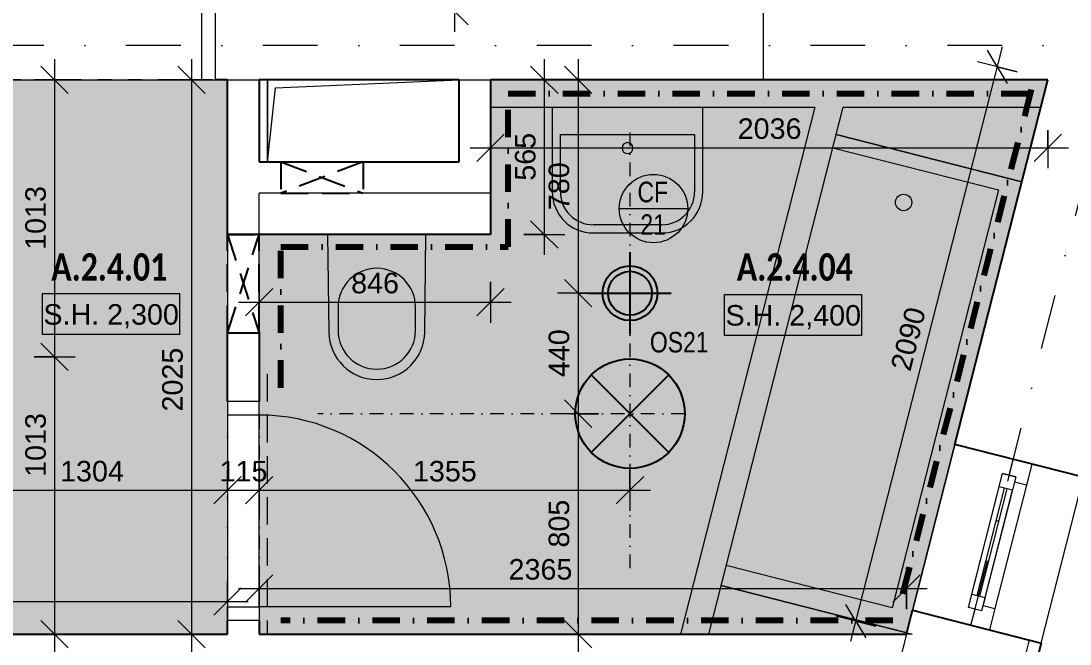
# Model space of a CAD drawing. Header units: millimetres. Extents: x -2015 to 46090, y -3604 to 14301.
# Drawn here: x 19349 to 23181, y 4664 to 6939 of the extents above; entities that cross this region are included whole.
import ezdxf

# ---------------------------------------------------------------- set-up
doc = ezdxf.new("R2010")
doc.units = ezdxf.units.MM
for name, pattern in [('ABMV_DashDot_2_2mm-S0_6mm', [110, 50, -30, 0, -30]), ('HA_Dash_3mm-S1mm', [150, 100, -50]), ('HA_DashDot_10mm-S3mm', [500, 200, -150, 0, -150]), ('HA_DashDot_2_2mm-S0_6mm', [110, 50, -30, 0, -30]), ('HA_DashDot_4mm-S1mm', [200, 100, -50, 0, -50])]:
    doc.linetypes.add(name, pattern=pattern)
for name, color, linetype, lineweight in [('-UNDERLAY_A-FLOR-____-OTLN', 9, 'Continuous', 9), ('-UNDERLAY_A-GENM-____-OTLN', 9, 'Continuous', 9), ('-UNDERLAY_I-WALL-____-OTLN', 9, 'Continuous', 9), ('-UNDERLAY_P-SANR-FIXT-OTLN', 9, 'Continuous', 9), ('A-____-____-DIMS', 9, 'Continuous', 5), ('A-____-____-DIMS-50', 9, 'Continuous', 5), ('A-AREA-____-IDEN', 9, 'Continuous', 9), ('A-CLNG-____-IDEN', 9, 'Continuous', 9), ('A-CLNG-____-PATT', 9, 'Continuous', 9), ('A-DETL-____-OTLN', 9, 'Continuous', 25), ('A-DETL-GENF-OTLN', 9, 'Continuous', 9), ('A-DOOR-____-MCUT', 9, 'HA_DashDot_2_2mm-S0_6mm', 9), ('A-DOOR-____-OTLN', 9, 'Continuous', 9), ('A-DOOR-FRAM-OTLN', 9, 'Continuous', 9), ('A-FLOR-____-OTLN', 9, 'Continuous', 9), ('A-GENM-____-HDLN', 9, 'HA_Dash_3mm-S1mm', 9), ('A-GENM-____-MCUT', 9, 'Continuous', 25), ('A-GENM-____-OTLN', 9, 'Continuous', 9), ('A-GLAZ-____-MCUT', 9, 'Continuous', 5), ('A-GLAZ-____-OTLN', 9, 'Continuous', 5), ('A-WALL-____-MCUT', 9, 'Continuous', 9), ('A-WALL-____-OTLN', 9, 'Continuous', 9), ('E-LITE-EQPM-IDEN', 9, 'Continuous', 9), ('E-LITE-EQPM-OTLN', 9, 'Continuous', 9), ('G-____-____-DIMS', 9, 'Continuous', 5), ('I-WALL-____-MCUT', 9, 'Continuous', 25), ('I-WALL-____-OTLN', 9, 'Continuous', 9), ('M-HVAC-CDFF-OTLN', 9, 'Continuous', 9), ('S-GRID-____-OTLN', 9, 'Continuous', 5)]:
    doc.layers.add(name, color=color, linetype=linetype, lineweight=lineweight)
doc.styles.add('Arial_1', font='arial.ttf', dxfattribs={"height": 75})
doc.styles.add('Arial_2', font='arial.ttf', dxfattribs={"width": 0.8, "height": 75})
doc.styles.add('Calibri_B', font='calibrib.ttf', dxfattribs={"width": 0.8, "height": 100})
doc.dimstyles.new('Inner_Dimensions', dxfattribs={"dimscale": 304.8, "dimtxt": 76.519455, "dimasz": 0.328084, "dimexe": 0.246063, "dimexo": 0.0625, "dimgap": 0.032808, "dimtad": 1, "dimdec": 0, "dimzin": 0, "dimdsep": 46, "dimtxsty": 'Arial_1', "dimblk1": 'OBLIQUE', "dimblk2": 'OBLIQUE', "dimsah": 1, "dimcen": 0.09, "dimdle": 0.246063, "dimazin": 0, "dimtfac": 1, "dimtdec": 4, "dimtix": 1, "dimtmove": 0, "dimatfit": 3, "dimfxl": 0.246063, "dimfxlon": 1, "dimtvp": 1, "dimtolj": 1, "dimtzin": 0, "dimlwd": 9, "dimlwe": 9, "dimarcsym": 2})
doc.dimstyles.new('Inner_Dimensions_1', dxfattribs={"dimscale": 304.8, "dimtxt": 76.519455, "dimasz": 0.328084, "dimexe": 0.246063, "dimexo": 0.0625, "dimgap": 0.032808, "dimtad": 1, "dimdec": 0, "dimzin": 0, "dimdsep": 46, "dimtxsty": 'Arial_1', "dimblk1": 'OBLIQUE', "dimblk2": 'OBLIQUE', "dimsah": 1, "dimcen": 0.09, "dimdle": 0.246063, "dimazin": 0, "dimtfac": 1, "dimtdec": 4, "dimtix": 1, "dimtmove": 2, "dimatfit": 3, "dimfxl": 0.246063, "dimfxlon": 1, "dimtvp": 1, "dimtolj": 1, "dimtzin": 0, "dimlwd": 9, "dimlwe": 9, "dimarcsym": 2})

# ---------------------------------------------------------------- blocks, each defined once
blk = doc.blocks.new('ABMV_Toilet_WallHung - Default-2226544-DSP_2NP-A')
at = {"layer": '-UNDERLAY_A-GENM-____-OTLN'}
for p, q in [((-50, 432.3), (-54.6, 75)), ((-16.3, 426.2), (-16.3, 340.3)), ((266.3, 340.3), (266.3, 426.2)), ((304.6, 75), (300, 432.3)), ((-54.6, 75), (304.6, 75))]:
    blk.add_line(p, q, dxfattribs=at)
for centre, radius, start, end in [((125, 430.1), 175, 0.7323, 179.2677), ((125, 426.2), 141.3, 0, 180), ((125, 340.3), 141.3, 180, 360)]:
    blk.add_arc(centre, radius, start, end, dxfattribs=at)
blk = doc.blocks.new('ABMV_WashBasin_Generic - 550x460-1481868-DSP_2NP-A')
at = {"layer": '-UNDERLAY_P-SANR-FIXT-OTLN', "color": 254}
for p, q in [((250, 510), (0, 510)), ((0, 480), (250, 480)), ((-150, 360), (-150, 50)), ((-120, 150), (-120, 360)), ((370, 360), (370, 150)), ((400, 50), (400, 360)), ((370, 150), (-120, 150))]:
    blk.add_line(p, q, dxfattribs=at)
for centre, radius, start, end in [((0, 360), 150, 90, 180), ((250, 360), 150, 360, 90), ((0, 360), 120, 90, 180), ((250, 360), 120, 360, 90), ((125, 200), 20, 90, 270), ((125, 200), 20, 270, 90)]:
    blk.add_arc(centre, radius, start, end, dxfattribs=at)
blk = doc.blocks.new('ABMV_Bathtub_Generic - 800x1700-1419995-DSP_2NP-A')
at = {"layer": '-UNDERLAY_P-SANR-FIXT-OTLN', "color": 254}
for p, q in [((0, 0), (0, 1700)), ((0, 1700), (700, 1700)), ((0, 1700), (700, 1700)), ((0, 1700), (0, 0)), ((75, 50), (75, 1625)), ((75, 1625), (700, 1625)), ((75, 1625), (700, 1625)), ((75, 50), (75, 1625)), ((700, 50), (75, 50)), ((700, 50), (75, 50)), ((700, 0), (0, 0)), ((700, 0), (0, 0))]:
    blk.add_line(p, q, dxfattribs=at)
blk.add_circle((400, 180), 30, dxfattribs=at)
blk = doc.blocks.new('HA_DR_Single_Swing_Solid - In_BJ_700x2100-2215784-DSP_2NP-A')
at = {"layer": 'A-DOOR-____-MCUT'}
for p, q in [((-350, 57.5), (350, 57.5)), ((-350, -57.5), (350, -57.5))]:
    blk.add_line(p, q, dxfattribs=at)
at = {"layer": 'A-DOOR-____-OTLN', "lineweight": 5}
blk.add_line((350, 757.5), (350, 57.5), dxfattribs=at)
blk.add_arc((350, 57.5), 700, 90, 180, dxfattribs=at)
at = {"layer": 'A-DOOR-FRAM-OTLN'}
for p, q in [((-400, 57.5), (-400, -57.5)), ((-350, 57.5), (-400, 57.5)), ((-350, 57.5), (-350, -57.5)), ((350, 57.5), (-350, 57.5)), ((350, -57.5), (350, 57.5)), ((350, 57.5), (400, 57.5)), ((400, 57.5), (400, -57.5)), ((-400, -57.5), (-350, -57.5)), ((-350, -57.5), (350, -57.5)), ((400, -57.5), (350, -57.5))]:
    blk.add_line(p, q, dxfattribs=at)
blk = doc.blocks.new('HA_DR_Single_Swing_Solid - In_BJ_800x2100-2215794-DSP_2NP-A')
at = {"layer": 'A-DOOR-____-MCUT'}
for p, q in [((-400, 125), (400, 125)), ((-400, -125), (400, -125))]:
    blk.add_line(p, q, dxfattribs=at)
at = {"layer": 'A-DOOR-____-OTLN', "lineweight": 5}
blk.add_line((400, -925), (400, -125), dxfattribs=at)
blk.add_arc((400, -125), 800, 180, 270, dxfattribs=at)
at = {"layer": 'A-DOOR-FRAM-OTLN'}
for p, q in [((-400, 125), (-450, 125)), ((-450, 125), (-450, -125)), ((400, 125), (-400, 125)), ((-400, 125), (-400, -125)), ((400, -125), (400, 125)), ((400, 125), (450, 125)), ((450, 125), (450, -125)), ((-450, -125), (-400, -125)), ((-400, -125), (400, -125)), ((450, -125), (400, -125))]:
    blk.add_line(p, q, dxfattribs=at)
blk = doc.blocks.new('HA_WD_SinglePanel - 625x1000-2168130-DSP_2NP-A')
at = {"layer": 'A-GLAZ-____-MCUT'}
for p, q in [((-312.5, 70), (-232.5, 70)), ((-232.5, 70), (-232.5, 25)), ((232.5, 25), (232.5, 70)), ((232.5, 70), (312.5, 70)), ((-252.5, 0), (-312.5, 0)), ((-252.5, -25), (-252.5, 25)), ((-252.5, 25), (-202.5, 25)), ((-202.5, 25), (-202.5, -25)), ((202.5, 5), (-202.5, 5)), ((202.5, -25), (202.5, 25)), ((202.5, 25), (252.5, 25)), ((252.5, 25), (252.5, -25)), ((312.5, 0), (252.5, 0)), ((-202.5, -25), (-252.5, -25)), ((202.5, -5), (-202.5, -5)), ((252.5, -25), (202.5, -25))]:
    blk.add_line(p, q, dxfattribs=at)
at = {"layer": 'A-GLAZ-____-OTLN'}
for p, q in [((-232.5, 70), (232.5, 70)), ((-252.5, 25), (-252.5, -25)), ((-252.5, 25), (252.5, 25)), ((202.5, 25), (-202.5, 25)), ((252.5, 25), (252.5, -25)), ((252.5, -25), (-252.5, -25)), ((202.5, -25), (-202.5, -25))]:
    blk.add_line(p, q, dxfattribs=at)
blk = doc.blocks.new('HA_GM_Shaft_Rectangle - Default-2099742-DSP_2NP-A')
at = {"layer": 'A-DETL-GENF-OTLN'}
for p, q in [((30, -30), (700, 0)), ((0, -300), (30, -30))]:
    blk.add_line(p, q, dxfattribs=at)
at = {"layer": 'A-GENM-____-OTLN'}
for p, q in [((0, -300), (0, 0)), ((0, 0), (700, 0)), ((700, 0), (700, -300)), ((700, -300), (0, -300))]:
    blk.add_line(p, q, dxfattribs=at)
blk = doc.blocks.new('HA_LF_GenericSymbol - OS21_KOUPELNY-2042398-DSP_2NP-A')
at = {"layer": 'E-LITE-EQPM-OTLN', "color": 11, "lineweight": 25}
for p, q in [((141.4, 141.4), (-141.4, -141.4)), ((-141.4, 141.4), (141.4, -141.4))]:
    blk.add_line(p, q, dxfattribs=at)
blk.add_circle((0, 0), 200, dxfattribs=at)
blk = doc.blocks.new('HA_GM_Tiling_LineBased - Generic Tiles-2138845-DSP_2NP-A')
at = {"layer": 'A-GENM-____-OTLN', "linetype": 'HA_DashDot_4mm-S1mm', "lineweight": 80}
blk.add_line((50, -50), (565, -50), dxfattribs=at)
blk = doc.blocks.new('HA_GM_Tiling_LineBased - Generic Tiles-1823826-DSP_2NP-A')
at = {"layer": 'A-GENM-____-OTLN', "linetype": 'HA_DashDot_4mm-S1mm', "lineweight": 80}
blk.add_line((50, -50), (880, -50), dxfattribs=at)
blk = doc.blocks.new('HA_GM_Tiling_LineBased - Generic Tiles-2138844-DSP_2NP-A')
at = {"layer": 'A-GENM-____-OTLN', "linetype": 'HA_DashDot_4mm-S1mm', "lineweight": 80}
blk.add_line((-50, -50), (510, -50), dxfattribs=at)
blk = doc.blocks.new('HA_GM_Tiling_LineBased - Generic Tiles-1744148-DSP_2NP-A')
at = {"layer": 'A-GENM-____-OTLN', "linetype": 'HA_DashDot_4mm-S1mm', "lineweight": 80}
blk.add_line((50, -50), (1971.5, -50), dxfattribs=at)
blk = doc.blocks.new('HA_GM_Tiling_LineBased - Generic Tiles-1744313-DSP_2NP-A')
at = {"layer": 'A-GENM-____-OTLN', "linetype": 'HA_DashDot_4mm-S1mm', "lineweight": 80}
blk.add_line((50, -50), (2039.8, -50), dxfattribs=at)
blk = doc.blocks.new('HA_GM_Tiling_LineBased - Generic Tiles-1744473-DSP_2NP-A')
at = {"layer": 'A-GENM-____-OTLN', "linetype": 'HA_DashDot_4mm-S1mm', "lineweight": 80}
blk.add_line((50, -50), (2285, -50), dxfattribs=at)
blk = doc.blocks.new('TB_Porotherm KP11_5_1000mm - TB_Porotherm KP11_5_1000mm-V5-DSP_2NP-A')
at = {"layer": 'A-GENM-____-HDLN'}
blk.add_line((-500, 57.5), (450, 57.5), dxfattribs=at)
blk = doc.blocks.new('HA_VZT_GenericSymbol - Default-2029965-DSP_2NP-A')
at = {"layer": 'M-HVAC-CDFF-OTLN', "color": 92, "lineweight": 25}
for p, q in [((0, 150), (0, -150)), ((-150, 0), (150, 0))]:
    blk.add_line(p, q, dxfattribs=at)
for radius in [100, 80]:
    blk.add_circle((0, 0), radius, dxfattribs=at)
blk = doc.blocks.new('HA_GM_Opening_Rectangle_WallBased - Default-2135490-DSP_2NP-A')
at = {"layer": 'A-GENM-____-MCUT', "linetype": 'HA_Dash_3mm-S1mm'}
for p, q in [((305, 57.5), (-55, -57.5)), ((-55, 57.5), (305, -57.5)), ((-55, 57.5), (-55, -57.5)), ((-55, 57.5), (305, 57.5)), ((305, 57.5), (305, -57.5)), ((-55, -57.5), (305, -57.5))]:
    blk.add_line(p, q, dxfattribs=at)
blk = doc.blocks.new('HA_GM_Opening_Rectangle_WallBased - Default-2155607-DSP_2NP-A')
at = {"layer": 'A-GENM-____-MCUT', "linetype": 'HA_Dash_3mm-S1mm'}
for p, q in [((275, 57.5), (-25, -57.5)), ((-25, 57.5), (275, -57.5)), ((-25, 57.5), (-25, -57.5)), ((-25, 57.5), (275, 57.5)), ((275, 57.5), (275, -57.5)), ((-25, -57.5), (275, -57.5))]:
    blk.add_line(p, q, dxfattribs=at)
blk = doc.blocks.new('DIMBLOCK39-DSP_2NP-A')
at = {"layer": 'A-____-____-DIMS-50', "lineweight": 9}
for p, q in [((18800, 5300.1), (18800, 5150.1)), ((18800, 5225.1), (18800, 5300.1)), ((20104.1, 5300.1), (20104.1, 5150.1)), ((20104.1, 5225.1), (20104.1, 5300.1)), ((18800, 5225.1), (18850, 5275.1)), ((20104.1, 5225.1), (20154.1, 5275.1)), ((18800, 5225.1), (18750, 5175.1)), ((18800, 5225.1), (20104.1, 5225.1)), ((20104.1, 5225.1), (20054.1, 5175.1))]:
    blk.add_line(p, q, dxfattribs=at)
at = {"layer": 'A-____-____-DIMS-50', "color": 0, "lineweight": 9, "insert": (19492.3, 5332.5), "char_height": 75, "width": 276.883, "attachment_point": 1, "line_spacing_factor": 0.941778, "style": 'Arial_1'}
blk.add_mtext('1304', dxfattribs=at)
blk = doc.blocks.new('_Oblique')
at = {"color": 0, "linetype": 'ByBlock', "lineweight": -2}
blk.add_line((-0.5, -0.5), (0.5, 0.5), dxfattribs=at)
blk = doc.blocks.new('DIMBLOCK40-DSP_2NP-A')
at = {"layer": 'A-____-____-DIMS-50', "lineweight": 9}
for p, q in [((20104.1, 5300.1), (20104.1, 5150.1)), ((20104.1, 5225.1), (20104.1, 5300.1)), ((20219.1, 5300.1), (20219.1, 5150.1)), ((20219.1, 5225.1), (20219.1, 5300.1)), ((20104.1, 5225.1), (20154.1, 5275.1)), ((20219.1, 5225.1), (20269.1, 5275.1)), ((20104.1, 5225.1), (20054.1, 5175.1)), ((20104.1, 5225.1), (20219.1, 5225.1)), ((20219.1, 5225.1), (20169.1, 5175.1))]:
    blk.add_line(p, q, dxfattribs=at)
at = {"layer": 'A-____-____-DIMS-50', "color": 0, "lineweight": 9, "insert": (20075.1, 5332.5), "char_height": 75, "width": 207.662, "attachment_point": 1, "line_spacing_factor": 0.941778, "style": 'Arial_1'}
blk.add_mtext('115', dxfattribs=at)
blk = doc.blocks.new('DIMBLOCK41-DSP_2NP-A')
at = {"layer": 'A-____-____-DIMS-50', "lineweight": 9}
for p, q in [((20219.1, 5300.1), (20219.1, 5150.1)), ((20219.1, 5225.1), (20219.1, 5300.1)), ((21574.1, 5300.1), (21574.1, 5150.1)), ((21574.1, 5225.1), (21574.1, 5300.1)), ((20219.1, 5225.1), (20269.1, 5275.1)), ((21574.1, 5225.1), (21624.1, 5275.1)), ((20219.1, 5225.1), (20169.1, 5175.1)), ((20219.1, 5225.1), (21649.1, 5225.1)), ((21574.1, 5225.1), (21524.1, 5175.1))]:
    blk.add_line(p, q, dxfattribs=at)
at = {"layer": 'A-____-____-DIMS-50', "color": 0, "lineweight": 9, "insert": (20781.3, 5332.5), "char_height": 75, "width": 276.883, "attachment_point": 1, "line_spacing_factor": 0.941778, "style": 'Arial_1'}
blk.add_mtext('1355', dxfattribs=at)
blk = doc.blocks.new('DIMBLOCK49-DSP_2NP-A')
at = {"layer": 'A-____-____-DIMS-50', "lineweight": 9}
for p, q in [((19472.4, 6800), (19472.4, 5712.5)), ((19472.4, 6725), (19422.4, 6775)), ((19547.4, 6725), (19397.4, 6725)), ((19472.4, 6725), (19522.4, 6675)), ((19472.4, 6725), (19547.4, 6725)), ((19472.4, 5712.5), (19422.4, 5762.5)), ((19397.4, 5712.5), (19547.4, 5712.5)), ((19472.4, 5712.5), (19397.4, 5712.5)), ((19472.4, 5712.5), (19522.4, 5662.5))]:
    blk.add_line(p, q, dxfattribs=at)
at = {"layer": 'A-____-____-DIMS-50', "color": 0, "lineweight": 9, "insert": (19365.1, 6103.4), "char_height": 75, "width": 276.883, "attachment_point": 1, "rotation": 90, "line_spacing_factor": 0.941778, "style": 'Arial_1'}
blk.add_mtext('1013', dxfattribs=at)
blk = doc.blocks.new('DIMBLOCK50-DSP_2NP-A')
at = {"layer": 'A-____-____-DIMS-50', "lineweight": 9}
for p, q in [((19472.4, 5712.5), (19422.4, 5762.5)), ((19397.4, 5712.5), (19547.4, 5712.5)), ((19472.4, 5712.5), (19397.4, 5712.5)), ((19472.4, 5712.5), (19472.4, 4625)), ((19472.4, 5712.5), (19522.4, 5662.5)), ((19472.4, 4700), (19422.4, 4750)), ((19547.4, 4700), (19397.4, 4700)), ((19472.4, 4700), (19522.4, 4650)), ((19472.4, 4700), (19547.4, 4700))]:
    blk.add_line(p, q, dxfattribs=at)
at = {"layer": 'A-____-____-DIMS-50', "color": 0, "lineweight": 9, "insert": (19365.1, 5274), "char_height": 75, "width": 276.883, "attachment_point": 1, "rotation": 90, "line_spacing_factor": 0.941778, "style": 'Arial_1'}
blk.add_mtext('1013', dxfattribs=at)
blk = doc.blocks.new('DIMBLOCK79-DSP_2NP-A')
at = {"layer": 'A-____-____-DIMS-50', "lineweight": 9}
for p, q in [((20933, 9262.5), (20883, 9312.5)), ((20858, 9262.5), (21008, 9262.5)), ((20933, 9262.5), (20858, 9262.5)), ((20933, 9262.5), (20933, 6900)), ((20933, 9262.5), (20983, 9212.5)), ((20933, 6975), (20883, 7025)), ((21008, 6975), (20858, 6975)), ((20933, 6975), (20983, 6925)), ((20933, 6975), (21008, 6975))]:
    blk.add_line(p, q, dxfattribs=at)
at = {"layer": 'A-____-____-DIMS-50', "color": 0, "lineweight": 9, "insert": (20825.6, 8003.4), "char_height": 75, "width": 276.883, "attachment_point": 1, "rotation": 90, "line_spacing_factor": 0.941778, "style": 'Arial_1'}
blk.add_mtext('2288', dxfattribs=at)
blk = doc.blocks.new('DIMBLOCK80-DSP_2NP-A')
at = {"layer": 'A-____-____-DIMS-50', "lineweight": 9}
for p, q in [((21384.3, 6800), (21384.3, 5945)), ((21384.3, 6725), (21334.3, 6775)), ((21459.3, 6725), (21309.3, 6725)), ((21384.3, 6725), (21434.3, 6675)), ((21384.3, 6725), (21459.3, 6725)), ((21384.3, 5945), (21334.3, 5995)), ((21459.3, 5945), (21309.3, 5945)), ((21384.3, 5945), (21434.3, 5895)), ((21384.3, 5945), (21459.3, 5945))]:
    blk.add_line(p, q, dxfattribs=at)
at = {"layer": 'A-____-____-DIMS-50', "color": 0, "lineweight": 9, "insert": (21276.9, 6248.5), "char_height": 75, "width": 207.662, "attachment_point": 1, "rotation": 90, "line_spacing_factor": 0.941778, "style": 'Arial_1'}
blk.add_mtext('780', dxfattribs=at)
blk = doc.blocks.new('DIMBLOCK81-DSP_2NP-A')
at = {"layer": 'A-____-____-DIMS-50', "lineweight": 9}
for p, q in [((21384.3, 5945), (21334.3, 5995)), ((21459.3, 5945), (21309.3, 5945)), ((21384.3, 5945), (21384.3, 5505)), ((21384.3, 5945), (21434.3, 5895)), ((21384.3, 5945), (21459.3, 5945)), ((21384.3, 5505), (21334.3, 5555)), ((21459.3, 5505), (21309.3, 5505)), ((21384.3, 5505), (21434.3, 5455)), ((21384.3, 5505), (21459.3, 5505))]:
    blk.add_line(p, q, dxfattribs=at)
at = {"layer": 'A-____-____-DIMS-50', "color": 0, "lineweight": 9, "insert": (21276.9, 5638.5), "char_height": 75, "width": 207.662, "attachment_point": 1, "rotation": 90, "line_spacing_factor": 0.941778, "style": 'Arial_1'}
blk.add_mtext('440', dxfattribs=at)
blk = doc.blocks.new('DIMBLOCK82-DSP_2NP-A')
at = {"layer": 'A-____-____-DIMS-50', "lineweight": 9}
for p, q in [((21384.3, 5505), (21334.3, 5555)), ((21459.3, 5505), (21309.3, 5505)), ((21384.3, 5505), (21384.3, 4625)), ((21384.3, 5505), (21434.3, 5455)), ((21384.3, 5505), (21459.3, 5505)), ((21384.3, 4700), (21334.3, 4750)), ((21459.3, 4700), (21309.3, 4700)), ((21384.3, 4700), (21434.3, 4650)), ((21384.3, 4700), (21459.3, 4700))]:
    blk.add_line(p, q, dxfattribs=at)
at = {"layer": 'A-____-____-DIMS-50', "color": 0, "lineweight": 9, "insert": (21276.9, 5016), "char_height": 75, "width": 207.662, "attachment_point": 1, "rotation": 90, "line_spacing_factor": 0.941778, "style": 'Arial_1'}
blk.add_mtext('805', dxfattribs=at)
blk = doc.blocks.new('Spot Elevations - Generic-448778-DSP_2NP-A')
at = {"layer": 'G-____-____-DIMS', "lineweight": 9}
for p, q in [((-5, 0), (-5, 3)), ((-5, 3), (5, 3)), ((5, 3), (5, 0)), ((5, 0), (-5, 0))]:
    blk.add_line(p, q, dxfattribs=at)
blk = doc.blocks.new('HA_Tag_Ceiling - Group _ Type Mark-1591810-DSP_2NP-A')
at = {"layer": 'A-CLNG-____-IDEN'}
blk.add_line((-2.5, 0), (2.5, 0), dxfattribs=at)
blk.add_circle((0, 0), 2.5, dxfattribs=at)
blk = doc.blocks.new('DIMBLOCK172-DSP_2NP-A')
at = {"layer": 'A-____-____-DIMS-50', "lineweight": 9}
for p, q in [((19972.4, 6800), (19972.4, 4625)), ((19972.4, 6725), (19922.4, 6775)), ((20047.4, 6725), (19897.4, 6725)), ((19972.4, 6725), (20022.4, 6675)), ((19972.4, 6725), (20047.4, 6725)), ((19972.4, 4700), (19922.4, 4750)), ((20047.4, 4700), (19897.4, 4700)), ((19972.4, 4700), (20022.4, 4650)), ((19972.4, 4700), (20047.4, 4700))]:
    blk.add_line(p, q, dxfattribs=at)
at = {"layer": 'A-____-____-DIMS-50', "color": 0, "lineweight": 9, "insert": (19865.1, 5512.9), "char_height": 75, "width": 276.883, "attachment_point": 1, "rotation": 90, "line_spacing_factor": 0.941778, "style": 'Arial_1'}
blk.add_mtext('2025', dxfattribs=at)
blk = doc.blocks.new('DIMBLOCK173-DSP_2NP-A')
at = {"layer": 'A-____-____-DIMS-50', "lineweight": 9}
for p, q in [((17570, 4893.6), (17570, 4743.6)), ((17570, 4818.6), (17570, 4893.6)), ((17570, 4818.6), (17620, 4868.6)), ((20104.1, 4893.6), (20104.1, 4743.6)), ((20104.1, 4818.6), (20104.1, 4893.6)), ((20104.1, 4818.6), (20154.1, 4868.6)), ((17495, 4818.6), (20179.1, 4818.6)), ((17570, 4818.6), (17520, 4768.6)), ((20104.1, 4818.6), (20054.1, 4768.6))]:
    blk.add_line(p, q, dxfattribs=at)
at = {"layer": 'A-____-____-DIMS-50', "color": 0, "lineweight": 9, "insert": (18721.7, 4926), "char_height": 75, "width": 276.883, "attachment_point": 1, "line_spacing_factor": 0.941778, "style": 'Arial_1'}
blk.add_mtext('2534', dxfattribs=at)
blk = doc.blocks.new('DIMBLOCK174-DSP_2NP-A')
at = {"layer": 'A-____-____-DIMS-50', "lineweight": 9}
for p, q in [((20219.1, 4941.5), (20219.1, 4791.5)), ((20219.1, 4866.5), (20219.1, 4941.5)), ((20219.1, 4866.5), (20269.1, 4916.5)), ((22584.1, 4791.5), (22584.1, 4941.5)), ((22584.1, 4866.5), (22634.1, 4916.5)), ((20144.1, 4866.5), (22659.1, 4866.5)), ((20219.1, 4866.5), (20169.1, 4816.5)), ((22584.1, 4866.5), (22534.1, 4816.5)), ((22584.1, 4866.5), (22584.1, 4791.5))]:
    blk.add_line(p, q, dxfattribs=at)
at = {"layer": 'A-____-____-DIMS-50', "color": 0, "lineweight": 9, "insert": (21130.6, 4973.9), "char_height": 75, "width": 276.883, "attachment_point": 1, "line_spacing_factor": 0.941778, "style": 'Arial_1'}
blk.add_mtext('2365', dxfattribs=at)
blk = doc.blocks.new('DIMBLOCK175-DSP_2NP-A')
at = {"layer": 'A-____-____-DIMS-50', "lineweight": 9}
for p, q in [((22380.7, 4674.5), (22934.3, 6844.8)), ((22915.7, 6772.2), (22879.7, 6833)), ((22988.4, 6753.6), (22843.1, 6790.7)), ((22915.7, 6772.2), (22951.8, 6711.4)), ((22915.7, 6772.2), (22988.4, 6753.6)), ((22399.2, 4747.2), (22363.1, 4808)), ((22471.9, 4728.6), (22326.5, 4765.7)), ((22399.2, 4747.2), (22435.3, 4686.4)), ((22399.2, 4747.2), (22471.9, 4728.6))]:
    blk.add_line(p, q, dxfattribs=at)
at = {"layer": 'A-____-____-DIMS-50', "color": 0, "lineweight": 9, "insert": (22524.9, 5674.4), "char_height": 75, "width": 276.883, "attachment_point": 1, "rotation": 75.6901, "line_spacing_factor": 0.941778, "style": 'Arial_1'}
blk.add_mtext('2090', dxfattribs=at)
blk = doc.blocks.new('DIMBLOCK176-DSP_2NP-A')
at = {"layer": 'A-____-____-DIMS-50', "lineweight": 9}
for p, q in [((21065, 6551.4), (21065, 6401.4)), ((21065, 6476.4), (21065, 6551.4)), ((21065, 6476.4), (21115, 6526.4)), ((23100.7, 6541), (23100.7, 6401.4)), ((23100.7, 6476.4), (23100.7, 6541)), ((23100.7, 6476.4), (23150.7, 6526.4)), ((20990, 6476.4), (23175.7, 6476.4)), ((21065, 6476.4), (21015, 6426.4)), ((23100.7, 6476.4), (23050.7, 6426.4))]:
    blk.add_line(p, q, dxfattribs=at)
at = {"layer": 'A-____-____-DIMS-50', "color": 0, "lineweight": 9, "insert": (21967.5, 6583.8), "char_height": 75, "width": 276.883, "attachment_point": 1, "line_spacing_factor": 0.941778, "style": 'Arial_1'}
blk.add_mtext('2036', dxfattribs=at)
blk = doc.blocks.new('DIMBLOCK177-DSP_2NP-A')
at = {"layer": 'A-____-____-DIMS-50', "lineweight": 9}
for p, q in [((20219.1, 5987.2), (20219.1, 5837.2)), ((20219.1, 5912.2), (20219.1, 5987.2)), ((21065, 5987.2), (21065, 5837.2)), ((21065, 5912.2), (21065, 5987.2)), ((20219.1, 5912.2), (20269.1, 5962.2)), ((21065, 5912.2), (21115, 5962.2)), ((20144.1, 5912.2), (21140, 5912.2)), ((20219.1, 5912.2), (20169.1, 5862.2)), ((21065, 5912.2), (21015, 5862.2))]:
    blk.add_line(p, q, dxfattribs=at)
at = {"layer": 'A-____-____-DIMS-50', "color": 0, "lineweight": 9, "insert": (20555.5, 6019.6), "char_height": 75, "width": 207.662, "attachment_point": 1, "line_spacing_factor": 0.941778, "style": 'Arial_1'}
blk.add_mtext('846', dxfattribs=at)
blk = doc.blocks.new('DIMBLOCK178-DSP_2NP-A')
at = {"layer": 'A-____-____-DIMS-50', "lineweight": 9}
for p, q in [((21261.1, 6800), (21261.1, 6085)), ((21261.1, 6725), (21211.1, 6775)), ((21336.1, 6725), (21186.1, 6725)), ((21261.1, 6725), (21311.1, 6675)), ((21261.1, 6725), (21336.1, 6725)), ((21261.1, 6160), (21211.1, 6210)), ((21186.1, 6160), (21336.1, 6160)), ((21261.1, 6160), (21186.1, 6160)), ((21261.1, 6160), (21311.1, 6110))]:
    blk.add_line(p, q, dxfattribs=at)
at = {"layer": 'A-____-____-DIMS-50', "color": 0, "lineweight": 9, "insert": (21153.8, 6356), "char_height": 75, "width": 207.662, "attachment_point": 1, "rotation": 90, "line_spacing_factor": 0.941778, "style": 'Arial_1'}
blk.add_mtext('565', dxfattribs=at)

msp = doc.modelspace()

# ---------------------------------------------------------------- hatches: boundary and pattern name
at = {"layer": 'A-CLNG-____-PATT', "lineweight": 5}
h = msp.add_hatch(color=256, dxfattribs=at)
h.paths.add_polyline_path([(20104.1, 4700), (20104.1, 6725), (17570, 6725), (17570, 5605), (17590, 5605), (17590, 4700), (19100, 4700)])
h.paths.add_polyline_path([(18800, 5392.5), (18794.8, 5393.2), (18790, 5395.2), (18785.9, 5398.4), (18782.7, 5402.5), (18780.7, 5407.3), (18780, 5412.5), (18780.7, 5417.7), (18782.7, 5422.5), (18785.9, 5426.7), (18790, 5429.8), (18794.8, 5431.8), (18800, 5432.5), (18805.2, 5431.8), (18810, 5429.8), (18814.1, 5426.7), (18817.3, 5422.5), (18819.3, 5417.7), (18820, 5412.5), (18819.3, 5407.3), (18817.3, 5402.5), (18814.1, 5398.4), (18810, 5395.2), (18805.2, 5393.2)])
msp.add_hatch(color=256, dxfattribs=at).paths.add_polyline_path([(22269.7, 4700), (22584.1, 4700), (23100.7, 6725), (21065, 6725), (21065, 6160), (20219.1, 6160), (20219.1, 4700), (20581.1, 4700)])

# ---------------------------------------------------------------- linework, layer by layer
at = {"layer": '-UNDERLAY_A-FLOR-____-OTLN'}
for p, q in [((23005.6, 6352.1), (22327.3, 6525.1)), ((21907.1, 4877.9), (22604.4, 4700)), ((22604.4, 4700), (22584.1, 4700))]:
    msp.add_line(p, q, dxfattribs=at)
at = {"layer": '-UNDERLAY_I-WALL-____-OTLN'}
for p, q in [((21065, 6625), (22249.5, 6625)), ((22249.5, 6625), (21758.5, 4700)), ((21861.7, 4700), (22352.8, 6625)), ((22352.8, 6625), (23075.2, 6625))]:
    msp.add_line(p, q, dxfattribs=at)
at = {"layer": 'A-DETL-____-OTLN', "linetype": 'ABMV_DashDot_2_2mm-S0_6mm', "lineweight": 5}
for p, q in [((21574.1, 6532.5), (21574.1, 4912.5)), ((21774.1, 5505), (20434.1, 5505))]:
    msp.add_line(p, q, dxfattribs=at)
at = {"layer": 'A-FLOR-____-OTLN'}
for p, q in [((20249.6, 6725), (20249.6, 6425)), ((20250, 6425), (20250, 6725)), ((20949.6, 6425), (20949.6, 6725))]:
    msp.add_line(p, q, dxfattribs=at)
at = {"layer": 'A-WALL-____-MCUT'}
for p, q in [((22060, 6975), (22060, 6725)), ((20104.1, 6725), (20219.1, 6725)), ((20950, 6725), (21065, 6725)), ((21065, 6310), (20219.1, 6310)), ((20219.1, 6160), (20219.1, 6310)), ((23032.7, 4678.3), (22476.6, 2498.1)), ((22584.1, 4700), (22554.8, 4585))]:
    msp.add_line(p, q, dxfattribs=at)
at = {"layer": 'A-WALL-____-MCUT', "lineweight": 25}
for p, q in [((23100.7, 6725), (22060, 6725)), ((22760.8, 5392.7), (23100.7, 6725)), ((23230.8, 5272.8), (22760.8, 5392.7)), ((22584.1, 4700), (22606.3, 4787.1)), ((22606.3, 4787.1), (23076.3, 4667.2)), ((23076.3, 4667.2), (22520.2, 2487))]:
    msp.add_line(p, q, dxfattribs=at)
at = {"layer": 'A-WALL-____-OTLN'}
for p, q in [((22760.8, 5392.7), (22606.3, 4787.1)), ((23076.3, 4667.2), (23230.8, 5272.8))]:
    msp.add_line(p, q, dxfattribs=at)
at = {"layer": 'I-WALL-____-MCUT'}
for p, q in [((20104.1, 6725), (20060, 6725)), ((20104.1, 6160), (20104.1, 6725)), ((20950, 6725), (20219.1, 6725)), ((20219.1, 6725), (20219.1, 6425)), ((20950, 6425), (20950, 6725)), ((22060, 6725), (21065, 6725)), ((21065, 6725), (21065, 6160)), ((20219.1, 6425), (20950, 6425)), ((21065, 6160), (20104.1, 6160)), ((20104.1, 5550), (20104.1, 5800)), ((20104.1, 5800), (20219.1, 5800)), ((20219.1, 5800), (20219.1, 5550)), ((20104.1, 4700), (20104.1, 4750)), ((20219.1, 4750), (20219.1, 4700)), ((19100, 4700), (20104.1, 4700)), ((20219.1, 4700), (22584.1, 4700))]:
    msp.add_line(p, q, dxfattribs=at)
at = {"layer": 'I-WALL-____-OTLN'}
for p, q in [((20104.1, 6160), (20104.1, 5800)), ((20219.1, 5800), (20219.1, 6160))]:
    msp.add_line(p, q, dxfattribs=at)
at = {"layer": 'S-GRID-____-OTLN', "linetype": 'HA_DashDot_10mm-S3mm', "lineweight": 9}
for p, q in [((21099.6, -2009.9), (24853.6, 12706.9)), ((25434, 6850), (-414.9, 6850))]:
    msp.add_line(p, q, dxfattribs=at)

# ---------------------------------------------------------------- block references
at = {"layer": '-UNDERLAY_P-SANR-FIXT-OTLN', "color": 254}
for name, p, rotation in [('ABMV_WashBasin_Generic - 550x460-1481868-DSP_2NP-A', (21690, 6675), 180), ('ABMV_Bathtub_Generic - 800x1700-1419995-DSP_2NP-A', (23005.6, 6352.1), 165.6900687392861)]:
    msp.add_blockref(name, p, dxfattribs=dict(at, rotation=rotation))
at = {"layer": '-UNDERLAY_P-SANR-FIXT-OTLN', "color": 253, "rotation": 180}
msp.add_blockref('ABMV_Toilet_WallHung - Default-2226544-DSP_2NP-A', (20774.1, 6235), dxfattribs=at)
at = {"layer": 'A-CLNG-____-IDEN', "xscale": 49.99999999999998, "yscale": 49.99999999999998, "zscale": 49.99999999999998}
msp.add_blockref('HA_Tag_Ceiling - Group _ Type Mark-1591810-DSP_2NP-A', (21659.9, 6254.2), dxfattribs=at)
at = {"layer": 'A-DOOR-____-OTLN'}
for name, p, rotation in [('HA_DR_Single_Swing_Solid - In_BJ_800x2100-2215794-DSP_2NP-A', (19610, 6850), 180), ('HA_DR_Single_Swing_Solid - In_BJ_700x2100-2215784-DSP_2NP-A', (20161.6, 5150), 269.9999999999998)]:
    msp.add_blockref(name, p, dxfattribs=dict(at, rotation=rotation))
at = {"layer": 'A-GENM-____-OTLN', "lineweight": 5}
msp.add_blockref('HA_GM_Shaft_Rectangle - Default-2099742-DSP_2NP-A', (20249.6, 6725), dxfattribs=at)
at = {"layer": 'A-GENM-____-OTLN', "linetype": 'HA_DashDot_4mm-S1mm', "lineweight": 80}
for name, p, rotation in [('HA_GM_Tiling_LineBased - Generic Tiles-2138844-DSP_2NP-A', (21079.1, 6165), 90), ('HA_GM_Tiling_LineBased - Generic Tiles-1744313-DSP_2NP-A', (23100.7, 6725), 255.6900687392859), ('HA_GM_Tiling_LineBased - Generic Tiles-2138845-DSP_2NP-A', (20249.1, 5550), 90), ('HA_GM_Tiling_LineBased - Generic Tiles-1744473-DSP_2NP-A', (22584.1, 4700), 180)]:
    msp.add_blockref(name, p, dxfattribs=dict(at, rotation=rotation))
for name, p in [('HA_GM_Tiling_LineBased - Generic Tiles-1744148-DSP_2NP-A', (21079.1, 6725)), ('HA_GM_Tiling_LineBased - Generic Tiles-1823826-DSP_2NP-A', (20249.1, 6165))]:
    msp.add_blockref(name, p, dxfattribs=at)
at = {"layer": 'A-GENM-____-OTLN'}
msp.add_blockref('HA_GM_Opening_Rectangle_WallBased - Default-2155607-DSP_2NP-A', (20324.1, 6367.5), dxfattribs=at)
for name, p, rotation in [('HA_GM_Opening_Rectangle_WallBased - Default-2135490-DSP_2NP-A', (20161.6, 5855), 89.99999999999984), ('TB_Porotherm KP11_5_1000mm - TB_Porotherm KP11_5_1000mm-V5-DSP_2NP-A', (20191.6, 5150), 270.0000000000006)]:
    msp.add_blockref(name, p, dxfattribs=dict(at, rotation=rotation))
at = {"layer": 'A-GLAZ-____-OTLN', "rotation": 255.690068739286}
msp.add_blockref('HA_WD_SinglePanel - 625x1000-2168130-DSP_2NP-A', (22896.8, 5035.5), dxfattribs=at)
at = {"layer": 'E-LITE-EQPM-OTLN', "color": 11, "lineweight": 25}
msp.add_blockref('HA_LF_GenericSymbol - OS21_KOUPELNY-2042398-DSP_2NP-A', (21574.1, 5505), dxfattribs=at)
at = {"layer": 'G-____-____-DIMS', "lineweight": 9, "xscale": 49.99999999999998, "yscale": 49.99999999999998, "zscale": 49.99999999999998}
for p in [(19678.1, 5794.2), (22169.8, 5790.9)]:
    msp.add_blockref('Spot Elevations - Generic-448778-DSP_2NP-A', p, dxfattribs=at)
at = {"layer": 'M-HVAC-CDFF-OTLN', "color": 92, "lineweight": 25}
msp.add_blockref('HA_VZT_GenericSymbol - Default-2029965-DSP_2NP-A', (21574.1, 5945), dxfattribs=at)

# ---------------------------------------------------------------- texts
at = {"layer": 'A-AREA-____-IDEN', "lineweight": 5, "char_height": 100, "width": 525.907, "attachment_point": 1, "style": 'Calibri_B'}
for s, insert in [('A.2.4.01', (19460, 6090.9)), ('A.2.4.04', (21964.2, 6090.9))]:
    msp.add_mtext(s, dxfattribs=dict(at, insert=insert))
at = {"layer": 'A-CLNG-____-IDEN', "lineweight": 5, "char_height": 75, "attachment_point": 1, "style": 'Arial_2'}
for s, insert, width in [('CF', (21601.5, 6352.3), 137.89), ('21', (21612.1, 6233.3), 115.443)]:
    msp.add_mtext(s, dxfattribs=dict(at, insert=insert, width=width))
at = {"layer": 'E-LITE-EQPM-IDEN', "lineweight": 5, "insert": (21646.8, 5803.7), "char_height": 75, "width": 262.953, "attachment_point": 1, "style": 'Arial_2'}
msp.add_mtext('OS21', dxfattribs=at)
at = {"layer": 'G-____-____-DIMS', "lineweight": 9, "char_height": 75, "width": 592.246, "attachment_point": 1, "line_spacing_factor": 0.941778, "style": 'Arial_1'}
for s, insert in [('S.H. 2,300', (19431.3, 5905.1)), ('S.H. 2,400', (21923, 5901.8))]:
    msp.add_mtext(s, dxfattribs=dict(at, insert=insert))

# ---------------------------------------------------------------- dimensions: what is measured, and where the dimension line sits
at = {"layer": 'A-____-____-DIMS', "lineweight": 9}
for base, p1, p2, angle, override, picture, middle in [((20933.0112704, 6975), (20858.0112704, 9262.5), (21008.0112704, 6975), 90, {"dimpost": '<>', "dimfxl": 2292.412757}, 'DIMBLOCK79-DSP_2NP-A', (20884.7182961, 8118.75)), ((22915.7, 6772.2), (22471.9, 4728.6), (22988.4, 6753.6), 75.6901, {"dimpost": '<>', "dimfxl": 2089.84172}, 'DIMBLOCK175-DSP_2NP-A', (22610.7, 5771.6)), ((19472.4325607, 5712.5), (19547.4325607, 6725), (19397.4325607, 5712.5), 90, {"dimpost": '<>', "dimfxl": 1023.550805}, 'DIMBLOCK49-DSP_2NP-A', (19424.1140065, 6218.75)), ((21261.1, 6160), (21336.1, 6725), (21186.1, 6160), 90, {"dimpost": '<>', "dimfxl": 584.572493}, 'DIMBLOCK178-DSP_2NP-A', (21212.8, 6442.5)), ((21384.3, 5945), (21459.3, 6725), (21459.3, 5945), 90, {"dimpost": '<>', "dimfxl": 780}, 'DIMBLOCK80-DSP_2NP-A', (21336, 6335)), ((21384.3, 5505), (21459.3, 5945), (21459.3, 5505), 90, {"dimpost": '<>', "dimfxl": 440}, 'DIMBLOCK81-DSP_2NP-A', (21336, 5725)), ((21384.3, 4700), (21459.3, 5505), (21459.3, 4700), 90, {"dimpost": '<>', "dimfxl": 805}, 'DIMBLOCK82-DSP_2NP-A', (21336, 5102.5))]:
    dim = msp.add_linear_dim(base=base, p1=p1, p2=p2, angle=angle, dimstyle='Inner_Dimensions', override=override, dxfattribs=at)
    dim.commit()
    dim.dimension.update_dxf_attribs({"geometry": picture, "text_midpoint": middle})
for base, p1, p2, override, picture, middle in [((19972.4, 4700), (20047.4, 6725), (20047.4, 4700), {"dimpost": '<>', "dimfxl": 2025}, 'DIMBLOCK172-DSP_2NP-A', (19915.1, 5651.3)), ((19472.4325607, 4700), (19397.4325607, 5712.5), (19547.4325607, 4700), {"dimpost": '<>', "dimfxl": 1023.550805}, 'DIMBLOCK50-DSP_2NP-A', (19415.0653354, 5412.3947225))]:
    dim = msp.add_linear_dim(base=base, p1=p1, p2=p2, angle=90, dimstyle='Inner_Dimensions_1', override=override, dxfattribs=at)
    dim.commit()
    dim.dimension.update_dxf_attribs({"geometry": picture, "text_midpoint": middle, "dimtype": 160, "text_rotation": 90})
for base, p1, p2, override, picture, middle in [((23100.7, 6476.4), (21065, 6551.4), (23100.7, 6541), {"dimpost": '<>', "dimfxl": 2035.700332}, 'DIMBLOCK176-DSP_2NP-A', (22082.8, 6524.7)), ((21065, 5912.2), (20219.1, 5987.2), (21065, 5987.2), {"dimpost": '<>', "dimfxl": 845.866008}, 'DIMBLOCK177-DSP_2NP-A', (20642.1, 5960.5)), ((20219.1, 5225.1), (20104.1, 5300.1), (20219.1, 5300.1), {"dimpost": '<>', "dimfxl": 115}, 'DIMBLOCK40-DSP_2NP-A', (20161.6, 5273.4)), ((21574.1, 5225.1), (20219.1, 5300.1), (21574.1, 5300.1), {"dimpost": '<>', "dimfxl": 1355}, 'DIMBLOCK41-DSP_2NP-A', (20896.6, 5273.4)), ((20104.1, 4818.6), (17570, 4893.6), (20104.1, 4893.6), {"dimpost": '<>', "dimfxl": 2534.133992}, 'DIMBLOCK173-DSP_2NP-A', (18837.1, 4867))]:
    dim = msp.add_linear_dim(base=base, p1=p1, p2=p2, dimstyle='Inner_Dimensions', override=override, dxfattribs=at)
    dim.commit()
    dim.dimension.update_dxf_attribs({"geometry": picture, "text_midpoint": middle})
for base, p1, p2, override, picture, middle in [((20104.1, 5225.1), (18800, 5300.1), (20104.1, 5300.1), {"dimpost": '<>', "dimfxl": 1304.133992}, 'DIMBLOCK39-DSP_2NP-A', (19630.8, 5282.5)), ((22584.1, 4866.5), (20219.1, 4941.5), (22584.1, 4791.5), {"dimpost": '<>', "dimfxl": 2369.752097}, 'DIMBLOCK174-DSP_2NP-A', (21269, 4923.9))]:
    dim = msp.add_linear_dim(base=base, p1=p1, p2=p2, dimstyle='Inner_Dimensions_1', override=override, dxfattribs=at)
    dim.commit()
    dim.dimension.update_dxf_attribs({"geometry": picture, "text_midpoint": middle, "dimtype": 160})

doc.saveas('drawing.dxf')
